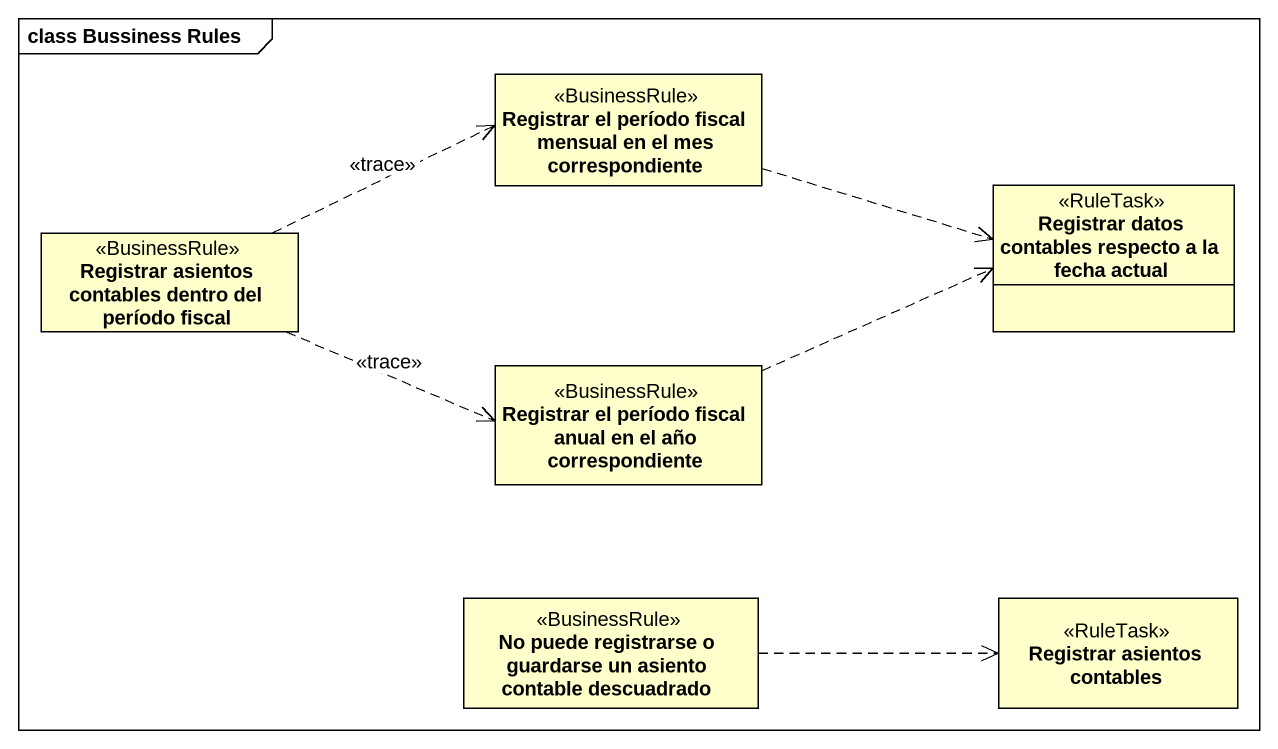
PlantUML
@startuml
mainframe class Bussiness Rules
hide circle
hide empty members
class "Registrar el período fiscal mensual en el mes correspondiente" as Registrar_el_período_fiscal <<BusinessRule>>
class "Registrar datos contables respecto a la fecha actual" as Registrar_datos_contables <<RuleTask>>
class "Registrar asientos contables dentro del período fiscal" as Registrar_asientos <<BusinessRule>>
class "Registrar el período fiscal anual en el año correspondiente" as Registrar_el_período_fiscal_2 <<BusinessRule>>
class "No puede registrarse o guardarse un asiento contable descuadrado" as No_puede_registrarse_o <<BusinessRule>>
class "Registrar asientos contables" as Registrar_asientos_contables <<RuleTask>>
Registrar_el_período_fiscal .right.> Registrar_datos_contables
Registrar_asientos .right.> Registrar_el_período_fiscal : <<trace>>
Registrar_asientos .right.> Registrar_el_período_fiscal_2 : <<trace>>
Registrar_el_período_fiscal_2 .right.> Registrar_datos_contables
No_puede_registrarse_o .right.> Registrar_asientos_contables
@enduml
